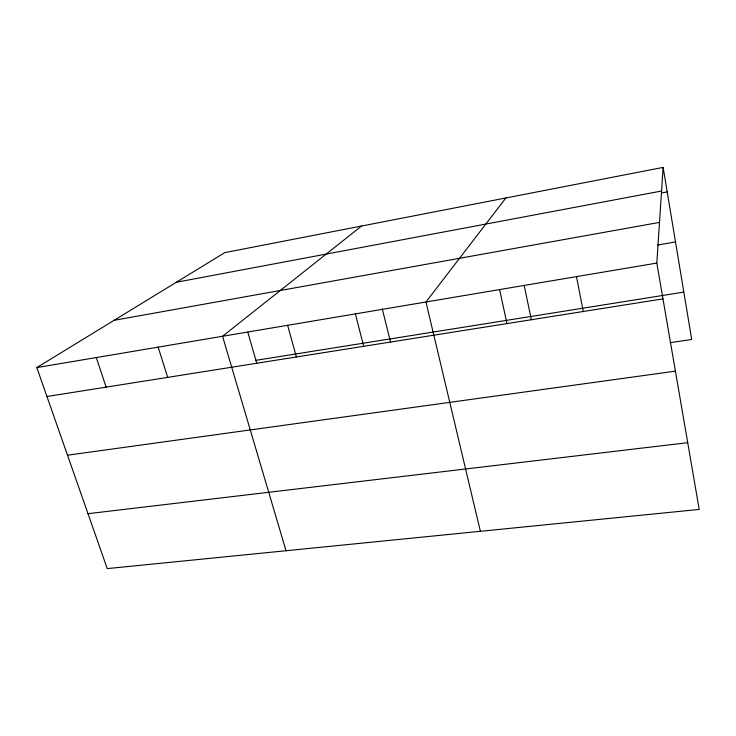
<?xml version="1.0" encoding="UTF-8"?>
<svg xmlns="http://www.w3.org/2000/svg" width="736" height="736" viewBox="0 0 736 736"><rect width="100%" height="100%" fill="white"/><g stroke="black" fill="none" stroke-linecap="round" stroke-linejoin="round"><path stroke-width="1.1" d="M656.816 263.083L663.127 167.394L224.82 252.614L36.8 367.586L107.254 568.606L699.2 509.422L656.816 263.083L36.8 367.586M505.871 197.975L425.96 301.99L480.378 531.3M361.569 226.026L222.548 336.278L286.019 550.73M176.327 282.265L661.572 191.02M661.609 192.97L667.202 191.921M114.089 320.326L659.502 222.392M657.432 245.079L675.501 241.942M255.916 360.327L683.827 292.1M46.938 396.511L662.98 298.871M670.248 342.636L691.702 339.498L663.127 167.394M67.51 455.207L675.409 371.156M88.007 513.691L687.718 442.686M96.287 357.567L106.131 387.127M158.157 347.134L167.67 377.375M247.765 332.092L256.855 363.575M287.61 325.312L296.387 356.978M355.359 313.895L363.704 346.306M382.297 309.01L390.604 342.295M499.606 289.579L506.966 323.601M524.179 285.439L531.383 319.82M576.481 276.626L583.271 311.503"/></g></svg>
